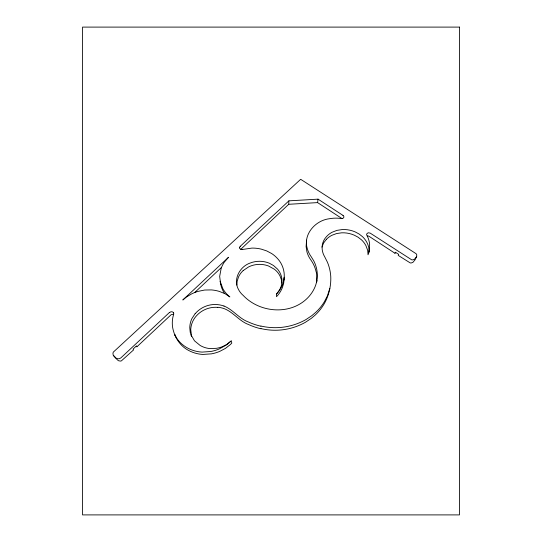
<?xml version="1.0" encoding="UTF-8"?>
<svg xmlns="http://www.w3.org/2000/svg" width="542" height="542" viewBox="0 0 542 542"><rect width="100%" height="100%" fill="white"/><g stroke="black" fill="none" stroke-linecap="round" stroke-linejoin="round"><path stroke-width="0.81" d="M342.984 215.404A1.958 1.958 0 0 1 343.838 216.475L343.784 217.525L343.005 218.29A2.575 2.575 0 0 1 342.226 218.562L339.881 218.351A36.754 36.754 0 0 0 329.197 218.765C315.376 220.465 302.863 234.429 307.294 248.636A25.291 25.291 0 0 0 311.23 256.766L313.696 260.743A32.283 32.283 0 0 1 316.779 269.584C318.073 276.142 317.063 283.107 314.028 289.055A35.006 35.006 0 0 1 307.544 298.025C290.18 315.485 259.638 312.87 243.168 295.397A19.668 19.668 0 0 1 238.527 289.57C232.803 279.428 239.794 266.529 250.187 263.026A25.84 25.84 0 0 1 269.259 263.175L273.446 265.472L277.477 269.056A19.783 19.783 0 0 1 280.051 272.917C282.226 277.064 282.599 282.084 281.074 286.508A19.356 19.356 0 0 1 276.549 293.859L276.495 296.698A27.425 27.425 0 0 0 282.396 287.572L283.71 283.073L284.198 277.775M284.218 277.213L284.103 279.686M240.77 249.3L288.723 204.287L288.9 200.845L318.052 199.151L342.991 215.398M326.345 239.388A20.894 20.894 0 0 1 331.88 235.296L336.582 233.555L341.65 232.816A28.496 28.496 0 0 1 354.244 235.167L358.099 237.206L361.494 239.855A21.951 21.951 0 0 1 363.662 242.22A22.412 22.412 0 0 1 365.945 245.729L367.693 250.363L368.032 254.808C370.105 250.858 368.858 246.258 366.941 242.531A22.696 22.696 0 0 0 364.624 238.995A22.256 22.256 0 0 0 362.442 236.624L359.014 233.954L355.132 231.888A28.828 28.828 0 0 0 342.171 229.564L336.833 230.397L331.934 232.328A20.521 20.521 0 0 0 326.345 236.779C323.215 240.147 321.643 244.842 322.192 249.408A18.184 18.184 0 0 0 324.672 256.732L327.422 262.199A44.322 44.322 0 0 1 330.742 276.163C331.23 285.946 328.865 295.973 323.852 304.408A49.579 49.579 0 0 1 315.363 314.922L311.393 318.296L305.539 322.212A61.585 61.585 0 0 1 261.041 328.615M306.609 240.153L306.101 246.481L306.914 251.793A25.149 25.149 0 0 0 310.803 259.869L312.429 262.348A32.114 32.114 0 0 1 316.176 272.037C317.544 272.89 315.945 287.619 316.894 280.363M306.481 241.231L306.548 240.695M341.988 218.575L317.592 202.606L318.052 199.151M316.724 281.345L316.643 281.806M369.088 250.96L368.716 252.721M329.692 288.913L329.611 289.272M321.995 247.105L323.527 243.107L326.345 239.381M329.8 288.432L327.436 295.817L324.448 301.637A49.945 49.945 0 0 1 315.871 312.233L311.853 315.634L305.939 319.584A62.445 62.445 0 0 1 260.926 326.033M369.068 251.671L369.637 244.401A23.665 23.665 0 0 0 366.839 235.221A1.606 1.606 0 0 1 366.69 233.975L368.126 232.775L370.152 233.094L411.73 259.835A4.343 4.343 0 0 0 412.706 259.882L414.373 259.333L416.405 256.942A2.066 2.066 0 0 0 416.676 256.529L416.723 254.754A3.191 3.191 0 0 0 416.026 253.663L300.668 179.3L113.366 352.07A3.936 3.936 0 0 0 112.953 353.316L113.183 355.105L115.392 357.876A2.669 2.669 0 0 0 115.602 358.099L118.332 360.681L120.297 361.08A4.566 4.566 0 0 0 121.388 360.87L133.61 349.881L133.061 349.095L136.381 345.986L136.909 346.785L170.954 314.875A3.022 3.022 0 0 1 172.613 314.38L172.912 314.394A2.676 2.676 0 0 1 173.575 314.577M367.252 236.007L367.374 235.987A2.791 2.791 0 0 1 369.136 236.366L394.969 253.27L395.403 252.226L398.688 254.374L398.234 255.411L410.233 262.917A4.275 4.275 0 0 0 411.202 262.965L412.848 262.423L414.867 260.045A2.107 2.107 0 0 0 415.138 259.632L416.676 256.529M195.147 313.635L191.97 318.479A21.334 21.334 0 0 0 190.879 321.162A22.29 22.29 0 0 0 189.781 327.781L190.228 332.354L191.624 336.528L190.73 329.617A22.33 22.33 0 0 1 191.976 323.276A21.687 21.687 0 0 1 193.982 319.103L195.018 317.565A25.657 25.657 0 0 1 217.755 307.382M394.969 253.27L395.701 252.423M276.555 293.866L277.402 292.958A27.676 27.676 0 0 0 282.524 284.665C286.264 275.715 283.818 264.916 277.057 258.06A29.525 29.525 0 0 0 271.556 253.48L266.678 250.912L261.346 249.157A37.5 37.5 0 0 0 251.949 248.087L242.653 249.449M194.788 292.463L221.515 267.375M169.443 312.483L120.852 357.903L119.579 358.594A4.634 4.634 0 0 1 118.474 358.804L116.483 358.397L113.725 355.796A2.595 2.595 0 0 1 113.508 355.552M240.255 246.305L288.9 200.845M230.262 341.751L226.631 344.529L222.457 346.643A28.15 28.15 0 0 1 216.393 348.323L210.154 348.587A23.523 23.523 0 0 1 205.628 347.774A23.841 23.841 0 0 1 200.106 345.43L194.51 340.837L191.001 334.861M243.175 270.573L248.676 266.881A25.298 25.298 0 0 1 257.396 264.462L259.679 264.361A25.257 25.257 0 0 1 268.568 266.014L274.354 269.205A19.641 19.641 0 0 1 279.957 275.878L281.298 279.387L281.86 283.08M288.723 204.287L317.592 202.606M223.927 306C233.107 309.638 239.022 318.608 248.439 321.995A63.692 63.692 0 0 0 260.885 326.209M136.218 346.142L136.909 346.785M174.707 334.441C177.275 340.484 182.288 345.254 188.054 348.276A34.031 34.031 0 0 0 202.132 352.097L210.763 351.501A40.393 40.393 0 0 0 219.124 349.014L226.617 344.827L231.326 340.688L231.786 343.127L230.343 344.583L225.404 348.418L219.74 351.385A39.81 39.81 0 0 1 211.482 353.845L202.952 354.434A33.387 33.387 0 0 1 198.758 353.96A33.692 33.692 0 0 1 189.029 350.647C179.971 346.209 174.206 336.867 172.58 327.117A28.882 28.882 0 0 1 172.966 316.867L173.63 314.387A2.032 2.032 0 0 0 173.589 312.991M175.466 336.135L175.825 336.941M175.405 336.006L174.91 334.881M191.346 335.742L191.489 336.162M220.12 281.217L222.87 288.723A27.527 27.527 0 0 0 229.862 296.908L225.126 293.778L219.408 291.44A37.08 37.08 0 0 0 211.38 289.916L204.646 290.031L197.999 291.4A40.914 40.914 0 0 0 191.76 293.825L186.265 297.104L182.823 299.977L228.534 257.26L224.164 262.348A27.798 27.798 0 0 0 221.163 268.351L219.666 276.427L220.682 284.143A25.054 25.054 0 0 0 224.578 293.493M220.675 284.116L220.221 281.704M236.895 285.085L237.132 281.352L238.555 276.86A19.797 19.797 0 0 1 243.182 270.58M242.586 249.286A2.263 2.263 0 0 1 239.517 247.857M239.632 247.823A1.795 1.795 0 0 1 240.275 246.325M169.605 312.619A2.541 2.541 0 0 1 173.697 312.924M217.769 307.273A25.711 25.711 0 0 1 224.456 308.744C233.541 312.348 239.381 321.237 248.697 324.597A62.845 62.845 0 0 0 261 328.777M195.201 313.683A26.131 26.131 0 0 1 224.022 306.061M459.467 27.1L82.533 27.1L82.533 514.9L459.467 514.9L459.467 27.1"/></g></svg>
